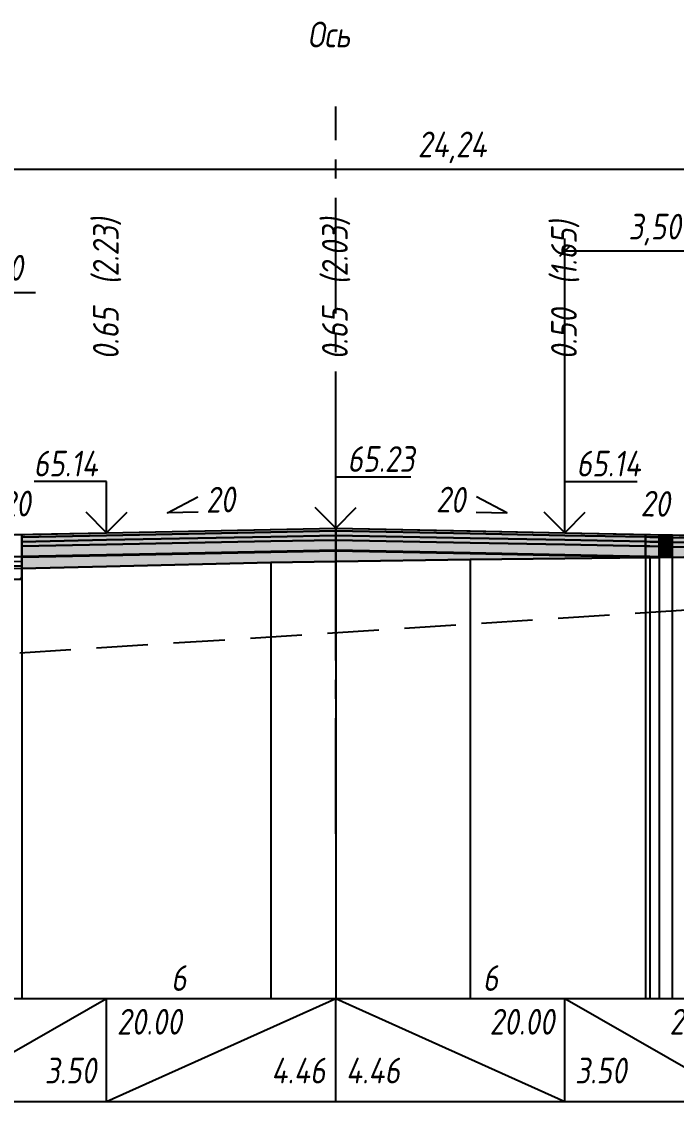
# Model space of a CAD drawing. Extents: x -717 to 1451, y -133302 to 233.
# Drawn here: x -321.9 to -258.2, y -131359.3 to -131254.2 of the extents above; entities that cross this region are included whole.
import ezdxf
from ezdxf.enums import TextEntityAlignment as Align

# ---------------------------------------------------------------- set-up
doc = ezdxf.new("R2010")
doc.units = 0
doc.linetypes.add('осевая2', pattern=[1.125, 0.75, -0.125, 0.125, -0.125])
doc.linetypes.add('штриховая', pattern=[0.75, 0.5, -0.25])
for name, color, linetype in [('Интерполированный поперечник', 2, 'Continuous'), ('Код_514', 1, 'Continuous'), ('Контур_0', 7, 'Continuous'), ('Контур_2521', 7, 'Continuous'), ('Контур_2660', 7, 'Continuous'), ('Контур_400', 7, 'Continuous'), ('Контур_508', 7, 'Continuous'), ('Контур_512', 7, 'Continuous'), ('Контур_513', 7, 'Continuous'), ('Контур_818', 7, 'Continuous'), ('Красный поперечник', 1, 'Continuous'), ('Объём_2501', 7, 'Continuous'), ('Объём_2650', 7, 'Continuous'), ('Объём_2660', 7, 'Continuous'), ('Объём_2753', 7, 'Continuous'), ('Ось', 1, 'осевая2'), ('Откосы', 7, 'Continuous'), ('Отметки покрытия', 7, 'Continuous'), ('Рабочие отметки', 7, 'Continuous'), ('Рабочие отметки доп.', 7, 'Continuous'), ('Слои выравнивания', 7, 'Continuous'), ('Таблица', 7, 'Continuous'), ('Уклоны проезжей части', 7, 'Continuous'), ('Черный поперечник', 3, 'Continuous')]:
    doc.layers.add(name, color=color, linetype=linetype)
for name, color, linetype, true_color in [('Контур_2540', 2, 'Continuous', 0xffff00), ('Контур_2570', 7, 'Continuous', 0x80ff00), ('Контур_2725', 7, 'Continuous', 0x323232), ('Контур_2760', 7, 'Continuous', 0x323232), ('Контур_2761', 7, 'Continuous', 0x323232), ('Контур_2762', 7, 'Continuous', 0x323232), ('Контур_2763', 7, 'Continuous', 0x323232), ('Контур_2764', 7, 'Continuous', 0x323232), ('Контур_2765', 7, 'Continuous', 0x323232), ('Контур_402', 7, 'Continuous', 0xff6464), ('Объём_2500', 7, 'Continuous', 0xc0c0c0), ('Объём_2520', 7, 'Continuous', 0x80ffff), ('Объём_2540', 2, 'Continuous', 0xffff00), ('Объём_2600', 7, 'Continuous', 0x808000), ('Объём_2746', 2, 'Continuous', 0xffff00)]:
    doc.layers.add(name, color=color, linetype=linetype, true_color=true_color)
doc.styles.get("Standard").update_dxf_attribs({"font": 'txt', "height": 2.5})
doc.styles.add('М', font='romand.shx', dxfattribs={"width": 0.8, "oblique": 10, "height": 2.5})
doc.dimstyles.new('ISO-25', dxfattribs={"dimtxt": 2.5, "dimasz": 2.5, "dimexe": 1.25, "dimexo": 0.625, "dimtad": 1, "dimtxsty": 'Standard', "dimcen": 2.5, "dimadec": 0, "dimazin": 0, "dimtfac": 1, "dimtmove": 0, "dimatfit": 3, "dimfxl": 1, "dimarcsym": 0})

# ---------------------------------------------------------------- blocks, each defined once
blk = doc.blocks.new('_Oblique')
at = {"color": 0, "linetype": 'ByBlock', "lineweight": -2}
blk.add_line((-0.5, -0.5), (0.5, 0.5), dxfattribs=at)
blk = doc.blocks.new('*D2788')
at = {"color": 0, "lineweight": -2, "transparency": 16777216}
for p, q in [((-333.65, -131303.79), (-333.65, -131279.32)), ((-331.15, -131303.74), (-331.15, -131279.32)), ((-333.65, -131280.57), (-331.15, -131280.57)), ((-331.15, -131280.57), (-320.56, -131280.57))]:
    blk.add_line(p, q, dxfattribs=at)
at = {"layer": 'Defpoints', "color": 0, "transparency": 16777216}
for p in [(-331.15, -131280.57), (-333.65, -131304.42), (-331.15, -131304.37)]:
    blk.add_point(p, dxfattribs=at)
at = {"color": 0, "lineweight": -2, "transparency": 16777216, "rotation": 180}
blk.add_blockref('_Oblique', (-333.65, -131280.57), dxfattribs=at)
at = {"color": 0, "lineweight": -2, "transparency": 16777216}
blk.add_blockref('_Oblique', (-331.15, -131280.57), dxfattribs=at)
at = {"color": 0, "transparency": 16777216, "insert": (-324.32, -131278.46), "char_height": 2.5, "width": 9.1667, "attachment_point": 5, "style": 'М'}
blk.add_mtext('0,50', dxfattribs=at)
blk = doc.blocks.new('*D2789')
at = {"color": 0, "lineweight": -2, "transparency": 16777216}
for p, q in [((-269.09, -131303.39), (-269.09, -131275.32)), ((-251.59, -131303.74), (-251.59, -131275.32)), ((-251.59, -131276.57), (-269.09, -131276.57))]:
    blk.add_line(p, q, dxfattribs=at)
at = {"layer": 'Defpoints', "color": 0, "transparency": 16777216}
for p in [(-269.09, -131276.57), (-269.09, -131304.02), (-251.59, -131304.37)]:
    blk.add_point(p, dxfattribs=at)
at = {"color": 0, "lineweight": -2, "transparency": 16777216, "rotation": 180}
blk.add_blockref('_Oblique', (-269.09, -131276.57), dxfattribs=at)
at = {"color": 0, "lineweight": -2, "transparency": 16777216}
blk.add_blockref('_Oblique', (-251.59, -131276.57), dxfattribs=at)
at = {"color": 0, "transparency": 16777216, "insert": (-260.34, -131274.46), "char_height": 2.5, "width": 9.5833, "attachment_point": 5, "style": 'М'}
blk.add_mtext('3,50', dxfattribs=at)
blk = doc.blocks.new('*D2792')
at = {"color": 0, "lineweight": -2, "transparency": 16777216}
for p, q in [((-340.65, -131304.07), (-340.65, -131267.32)), ((-219.43, -131304.63), (-219.43, -131267.32)), ((-340.65, -131268.57), (-219.43, -131268.57))]:
    blk.add_line(p, q, dxfattribs=at)
at = {"layer": 'Defpoints', "color": 0, "transparency": 16777216}
for p in [(-219.43, -131268.57), (-340.65, -131304.7), (-219.43, -131305.25)]:
    blk.add_point(p, dxfattribs=at)
at = {"color": 0, "lineweight": -2, "transparency": 16777216, "rotation": 180}
blk.add_blockref('_Oblique', (-340.65, -131268.57), dxfattribs=at)
at = {"color": 0, "lineweight": -2, "transparency": 16777216}
blk.add_blockref('_Oblique', (-219.43, -131268.57), dxfattribs=at)
at = {"color": 0, "transparency": 16777216, "insert": (-280.04, -131266.46), "char_height": 2.5, "width": 12.5, "attachment_point": 5, "style": 'М'}
blk.add_mtext('24,24', dxfattribs=at)

msp = doc.modelspace()

# ---------------------------------------------------------------- hatches: boundary and pattern name
at = {"layer": 'Объём_2600'}
h = msp.add_hatch(dxfattribs=at)
h.set_pattern_fill('ANSI31', color=6, scale=0.4)
h.set_pattern_definition([(45, (-468.8622, 6.7237), (-0.898025612, 0.898025612), [])])
h.paths.add_polyline_path([(-332.05, -131307.563), (-326.783, -131307.341), (-321.898, -131307.419), (-321.898, -131308.473), (-335.497, -131308.881), (-333.497, -131308.527), (-333.497, -131307.777)])
at = {"layer": 'Слои выравнивания'}
for color, points in [(2, [(-321.898, -131304.118), (-313.654, -131303.953), (-297.692, -131303.634), (-291.372, -131303.507), (-291.372, -131303.757), (-297.692, -131303.884), (-313.654, -131304.203), (-321.898, -131304.368)]), (2, [(-291.372, -131303.507), (-278.278, -131303.769), (-269.09, -131303.953), (-261.245, -131304.11), (-261.245, -131304.36), (-269.09, -131304.203), (-278.278, -131304.019), (-291.372, -131303.757)]), (3, [(-321.898, -131304.368), (-313.654, -131304.203), (-297.692, -131303.884), (-291.372, -131303.757), (-291.372, -131304.207), (-297.692, -131304.334), (-313.654, -131304.653), (-321.898, -131304.818)]), (4, [(-321.898, -131304.818), (-313.654, -131304.653), (-297.692, -131304.334), (-291.372, -131304.207), (-291.372, -131304.657), (-297.692, -131304.784), (-313.654, -131305.103), (-321.898, -131305.268)]), (5, [(-321.898, -131305.268), (-313.654, -131305.103), (-297.692, -131304.784), (-291.372, -131304.657), (-291.372, -131305.657), (-297.692, -131305.784), (-313.654, -131306.103), (-321.898, -131306.268)]), (3, [(-291.372, -131303.757), (-278.278, -131304.019), (-269.09, -131304.203), (-261.245, -131304.36), (-261.245, -131304.81), (-269.09, -131304.653), (-278.278, -131304.469), (-291.372, -131304.207)]), (4, [(-291.372, -131304.207), (-278.278, -131304.469), (-269.09, -131304.653), (-261.245, -131304.81), (-261.245, -131305.26), (-269.09, -131305.103), (-278.278, -131304.919), (-291.372, -131304.657)]), (5, [(-291.372, -131304.657), (-278.278, -131304.919), (-269.09, -131305.103), (-261.245, -131305.26), (-261.245, -131306.26), (-269.09, -131306.103), (-278.278, -131305.919), (-291.372, -131305.657)]), (2, [(-261.245, -131304.11), (-260.83, -131304.118), (-259.898, -131304.137), (-259.898, -131304.387), (-260.83, -131304.368), (-261.245, -131304.36)]), (3, [(-261.245, -131304.36), (-260.83, -131304.368), (-259.898, -131304.387), (-259.898, -131304.837), (-260.83, -131304.818), (-261.245, -131304.81)]), (2, [(-259.898, -131304.137), (-258.632, -131304.162), (-258.632, -131304.412), (-259.898, -131304.387)]), (3, [(-259.898, -131304.387), (-258.632, -131304.412), (-258.632, -131304.862), (-259.898, -131304.837)]), (2, [(-258.632, -131304.162), (-251.59, -131304.303), (-240.944, -131304.516), (-240.944, -131304.766), (-251.59, -131304.553), (-258.632, -131304.412)]), (3, [(-258.632, -131304.412), (-251.59, -131304.553), (-240.944, -131304.766), (-240.944, -131305.216), (-251.59, -131305.003), (-258.632, -131304.862)]), (7, [(-321.898, -131306.268), (-313.654, -131306.103), (-297.692, -131305.784), (-291.372, -131305.657), (-291.372, -131305.707), (-297.692, -131305.834), (-313.654, -131306.153), (-321.898, -131306.318)]), (6, [(-321.898, -131306.318), (-313.654, -131306.153), (-297.692, -131305.834), (-291.372, -131305.707), (-291.372, -131306.751), (-297.692, -131306.843), (-313.654, -131307.223), (-321.898, -131307.419)]), (7, [(-291.372, -131305.657), (-278.278, -131305.919), (-269.09, -131306.103), (-261.245, -131306.26), (-261.245, -131306.31), (-269.09, -131306.153), (-278.278, -131305.969), (-291.372, -131305.707)]), (6, [(-291.372, -131305.707), (-278.278, -131305.969), (-269.09, -131306.153), (-261.245, -131306.31), (-261.245, -131306.36), (-269.09, -131306.453), (-278.278, -131306.561), (-291.372, -131306.751)]), (4, [(-261.245, -131304.81), (-260.83, -131304.818), (-259.898, -131304.837), (-259.898, -131305.287), (-260.83, -131305.268), (-261.245, -131305.26)]), (5, [(-261.245, -131305.26), (-260.83, -131305.268), (-259.898, -131305.287), (-259.898, -131306.287), (-260.83, -131306.268), (-261.245, -131306.26)]), (4, [(-259.898, -131304.837), (-258.632, -131304.862), (-258.632, -131305.312), (-259.898, -131305.287)]), (5, [(-259.898, -131305.287), (-258.632, -131305.312), (-258.632, -131306.312), (-259.898, -131306.287)]), (4, [(-258.632, -131304.862), (-251.59, -131305.003), (-240.944, -131305.216), (-240.944, -131305.666), (-251.59, -131305.453), (-258.632, -131305.312)]), (5, [(-258.632, -131305.312), (-251.59, -131305.453), (-240.944, -131305.666), (-240.944, -131306.666), (-251.59, -131306.453), (-258.632, -131306.312)]), (7, [(-261.245, -131306.26), (-260.83, -131306.268), (-259.898, -131306.287), (-259.898, -131306.337), (-260.83, -131306.318), (-261.245, -131306.31)]), (6, [(-261.245, -131306.31), (-260.83, -131306.318), (-259.898, -131306.337), (-259.898, -131306.387), (-260.83, -131306.368), (-261.245, -131306.36)]), (7, [(-259.898, -131306.287), (-258.632, -131306.312), (-258.632, -131306.362), (-259.898, -131306.337)])]:
    msp.add_hatch(color=color, dxfattribs=at).paths.add_polyline_path(points)

# ---------------------------------------------------------------- linework, layer by layer
at = {"layer": 'Интерполированный поперечник', "linetype": 'штриховая', "ltscale": 10, "flags": 128}
msp.add_lwpolyline([(-359.532, -131318.067), (-220.643, -131309.078)], dxfattribs=at)
at = {"layer": 'Код_514'}
for p, q in [((-331.154, -131359.276), (-313.654, -131349.276)), ((-313.654, -131359.276), (-313.654, -131349.276)), ((-313.654, -131359.276), (-291.372, -131349.276)), ((-291.372, -131359.276), (-291.372, -131349.276)), ((-291.372, -131349.276), (-269.09, -131359.276)), ((-269.09, -131359.276), (-269.09, -131349.276)), ((-269.09, -131349.276), (-251.59, -131359.276))]:
    msp.add_line(p, q, dxfattribs=at)
at = {"layer": 'Контур_0', "flags": 128}
for points in [[(-331.154, -131306.453), (-333.654, -131306.503), (-333.654, -131304.353), (-321.898, -131304.118), (-321.898, -131306.268), (-331.154, -131306.453), (-331.154, -131306.453)], [(-335.154, -131306.533), (-321.898, -131306.268), (-321.898, -131307.168), (-336.072, -131307.451), (-335.154, -131306.533), (-335.154, -131306.533)]]:
    msp.add_lwpolyline(points, dxfattribs=at)
at = {"layer": 'Контур_2521', "color": 250, "flags": 128}
msp.add_lwpolyline([(-335.613, -131306.992), (-321.898, -131306.718)], dxfattribs=at)
at = {"layer": 'Контур_2540', "flags": 128}
msp.add_lwpolyline([(-336.072, -131307.451), (-321.898, -131307.168), (-321.898, -131308.473), (-347.569, -131309.243), (-345.154, -131307.633), (-336.072, -131307.451), (-336.072, -131307.451)], dxfattribs=at)
at = {"layer": 'Контур_2570', "flags": 128}
msp.add_lwpolyline([(-326.783, -131307.341), (-321.898, -131307.419), (-297.692, -131306.843), (-291.372, -131306.751), (-278.278, -131306.561), (-260.83, -131306.355), (-240.944, -131305.967), (-234.663, -131305.904), (-225.451, -131306.084), (-225.451, -131306.834), (-221.166, -131309.458), (-220.604, -131309.825), (-220.604, -131309.825), (-211.397, -131309.822), (-210.866, -131309.883), (-203.642, -131313.085)], dxfattribs=at)
at = {"layer": 'Контур_2660', "flags": 128}
msp.add_lwpolyline([(-347.569, -131309.243), (-321.898, -131308.473)], dxfattribs=at)
at = {"layer": 'Контур_2725', "flags": 128}
msp.add_lwpolyline([(-321.898, -131307.419), (-313.654, -131307.223), (-297.692, -131306.843), (-291.372, -131306.751), (-278.278, -131306.561), (-269.09, -131306.453), (-261.245, -131306.36), (-260.83, -131306.368), (-259.898, -131306.387), (-259.898, -131306.337), (-258.632, -131306.362), (-258.632, -131306.312), (-251.59, -131306.453), (-240.944, -131306.666)], dxfattribs=at)
at = {"layer": 'Контур_2760', "flags": 128}
msp.add_lwpolyline([(-321.898, -131304.118), (-313.654, -131303.953), (-297.692, -131303.634), (-291.372, -131303.507), (-278.278, -131303.769), (-269.09, -131303.953), (-261.245, -131304.11), (-260.83, -131304.118), (-259.898, -131304.137), (-258.632, -131304.162), (-251.59, -131304.303), (-240.944, -131304.516)], dxfattribs=at)
at = {"layer": 'Контур_2761', "flags": 128}
msp.add_lwpolyline([(-321.898, -131304.368), (-313.654, -131304.203), (-297.692, -131303.884), (-291.372, -131303.757), (-278.278, -131304.019), (-269.09, -131304.203), (-261.245, -131304.36), (-260.83, -131304.368), (-259.898, -131304.387), (-258.632, -131304.412), (-251.59, -131304.553), (-240.944, -131304.766)], dxfattribs=at)
at = {"layer": 'Контур_2762', "flags": 128}
msp.add_lwpolyline([(-321.898, -131304.818), (-313.654, -131304.653), (-297.692, -131304.334), (-291.372, -131304.207), (-278.278, -131304.469), (-269.09, -131304.653), (-261.245, -131304.81), (-260.83, -131304.818), (-259.898, -131304.837), (-258.632, -131304.862), (-251.59, -131305.003), (-240.944, -131305.216)], dxfattribs=at)
at = {"layer": 'Контур_2763', "flags": 128}
msp.add_lwpolyline([(-321.898, -131305.268), (-313.654, -131305.103), (-297.692, -131304.784), (-291.372, -131304.657), (-278.278, -131304.919), (-269.09, -131305.103), (-261.245, -131305.26), (-260.83, -131305.268), (-259.898, -131305.287), (-258.632, -131305.312), (-251.59, -131305.453), (-240.944, -131305.666)], dxfattribs=at)
at = {"layer": 'Контур_2764', "flags": 128}
msp.add_lwpolyline([(-321.898, -131306.268), (-313.654, -131306.103), (-297.692, -131305.784), (-291.372, -131305.657), (-278.278, -131305.919), (-269.09, -131306.103), (-261.245, -131306.26), (-260.83, -131306.268), (-259.898, -131306.287), (-258.632, -131306.312)], dxfattribs=at)
at = {"layer": 'Контур_2765', "flags": 128}
msp.add_lwpolyline([(-321.898, -131306.318), (-313.654, -131306.153), (-297.692, -131305.834), (-291.372, -131305.707), (-278.278, -131305.969), (-269.09, -131306.153), (-261.245, -131306.31), (-260.83, -131306.318), (-259.898, -131306.337)], dxfattribs=at)
at = {"layer": 'Контур_400', "flags": 128}
for points in [[(-333.654, -131304.353), (-331.154, -131304.303), (-331.154, -131304.303), (-331.154, -131304.303), (-331.154, -131304.303), (-331.154, -131304.303), (-331.154, -131304.303), (-313.654, -131303.953), (-291.372, -131303.507)], [(-291.372, -131303.507), (-269.09, -131303.953), (-251.59, -131304.303), (-251.59, -131304.303), (-251.59, -131304.303), (-251.59, -131304.303), (-234.09, -131304.653), (-234.09, -131304.653), (-231.59, -131304.703)]]:
    msp.add_lwpolyline(points, dxfattribs=at)
at = {"layer": 'Контур_402', "flags": 128}
msp.add_lwpolyline([(-347.569, -131309.243), (-321.898, -131308.473), (-321.898, -131307.419), (-297.692, -131306.843), (-291.372, -131306.751), (-278.278, -131306.561), (-261.245, -131306.36), (-259.898, -131306.387), (-259.898, -131306.337), (-258.632, -131306.362), (-258.632, -131306.312), (-240.944, -131306.666), (-240.944, -131309.07), (-212.32, -131309.929)], dxfattribs=at)
at = {"layer": 'Контур_508', "flags": 128}
msp.add_lwpolyline([(-363.862, -131318.475), (-363.64, -131318.624), (-361.64, -131318.624), (-347.569, -131309.243), (-321.898, -131308.473), (-321.898, -131307.419), (-297.692, -131306.843), (-291.372, -131306.751), (-278.278, -131306.561), (-261.245, -131306.36), (-259.898, -131306.387), (-259.898, -131306.337), (-258.632, -131306.362), (-258.632, -131306.312), (-240.944, -131306.666), (-240.944, -131309.07), (-212.32, -131309.929), (-202.937, -131316.184), (-200.937, -131316.184), (-191.087, -131309.617)], dxfattribs=at)
at = {"layer": 'Контур_512', "flags": 128}
msp.add_lwpolyline([(-363.862, -131318.475), (-363.64, -131318.624), (-361.64, -131318.624), (-347.569, -131309.243), (-321.898, -131308.473)], dxfattribs=at)
at = {"layer": 'Контур_513', "flags": 128}
msp.add_lwpolyline([(-363.862, -131318.475), (-363.64, -131318.624), (-361.64, -131318.624), (-347.569, -131309.243), (-321.898, -131308.473), (-321.898, -131307.419), (-297.692, -131306.843), (-291.372, -131306.751), (-278.278, -131306.561), (-261.245, -131306.36), (-259.898, -131306.387), (-259.898, -131306.337), (-258.632, -131306.362), (-258.632, -131306.312), (-240.944, -131306.666), (-240.944, -131309.07), (-212.32, -131309.929), (-202.937, -131316.184), (-200.937, -131316.184), (-191.087, -131309.617)], dxfattribs=at)
at = {"layer": 'Контур_818', "flags": 128}
msp.add_lwpolyline([(-326.783, -131307.341), (-321.898, -131307.419), (-297.692, -131306.843), (-291.372, -131306.751), (-278.278, -131306.561), (-260.83, -131306.355), (-240.944, -131305.967), (-234.663, -131305.904), (-225.451, -131306.084), (-225.451, -131306.834), (-221.166, -131309.458), (-220.604, -131309.825), (-220.604, -131309.825), (-211.397, -131309.822), (-210.866, -131309.883), (-203.642, -131313.085)], dxfattribs=at)
at = {"layer": 'Красный поперечник'}
for p, q in [((-313.654, -131303.953), (-291.372, -131303.507)), ((-291.372, -131303.507), (-269.09, -131303.953)), ((-331.154, -131304.303), (-313.654, -131303.953)), ((-269.09, -131303.953), (-251.59, -131304.303)), ((-321.898, -131308.473), (-321.898, -131349.276))]:
    msp.add_line(p, q, dxfattribs=at)
at = {"layer": 'Объём_2500', "flags": 128}
msp.add_lwpolyline([(-331.154, -131306.453), (-333.654, -131306.503), (-333.654, -131304.353), (-321.898, -131304.118), (-321.898, -131306.268), (-331.154, -131306.453), (-331.154, -131306.453)], dxfattribs=at)
at = {"layer": 'Объём_2501', "flags": 128}
for points in [[(-333.654, -131304.353), (-331.154, -131304.303), (-331.154, -131304.303), (-331.154, -131304.303), (-331.154, -131304.303), (-331.154, -131304.303), (-331.154, -131304.303), (-313.654, -131303.953), (-291.372, -131303.507)], [(-291.372, -131303.507), (-269.09, -131303.953), (-251.59, -131304.303), (-251.59, -131304.303), (-251.59, -131304.303), (-251.59, -131304.303), (-234.09, -131304.653), (-234.09, -131304.653), (-231.59, -131304.703)]]:
    msp.add_lwpolyline(points, dxfattribs=at)
at = {"layer": 'Объём_2520', "color": 250, "flags": 128}
msp.add_lwpolyline([(-335.154, -131306.533), (-321.898, -131306.268), (-321.898, -131307.168), (-336.072, -131307.451), (-335.154, -131306.533), (-335.154, -131306.533)], dxfattribs=at)
at = {"layer": 'Объём_2540', "flags": 128}
msp.add_lwpolyline([(-336.072, -131307.451), (-321.898, -131307.168), (-321.898, -131308.473), (-347.569, -131309.243), (-345.154, -131307.633), (-336.072, -131307.451), (-336.072, -131307.451)], dxfattribs=at)
at = {"layer": 'Объём_2650', "color": 6, "flags": 128}
msp.add_lwpolyline([(-332.05, -131307.563), (-326.783, -131307.341), (-321.898, -131307.419), (-321.898, -131308.473), (-335.497, -131308.881), (-333.497, -131308.527), (-333.497, -131307.777), (-332.05, -131307.563), (-332.05, -131307.563)], dxfattribs=at)
at = {"layer": 'Объём_2660', "flags": 128}
msp.add_lwpolyline([(-347.569, -131309.243), (-321.898, -131308.473)], dxfattribs=at)
at = {"layer": 'Объём_2746', "flags": 128}
msp.add_lwpolyline([(-321.898, -131308.473), (-335.497, -131308.881), (-333.497, -131308.527), (-333.497, -131307.777), (-332.05, -131307.563), (-326.783, -131307.341), (-321.898, -131307.419), (-321.898, -131308.473), (-321.898, -131308.473)], dxfattribs=at)
at = {"layer": 'Объём_2753', "flags": 128}
msp.add_lwpolyline([(-321.898, -131304.118), (-321.898, -131304.118)], dxfattribs=at)
at = {"layer": 'Ось', "ltscale": 15}
msp.add_line((-291.372, -131333.247), (-291.372, -131262.478), dxfattribs=at)
at = {"layer": 'Откосы', "color": 1, "flags": 128}
for points in [[(-304.739, -131301.963), (-307.738, -131302.023), (-304.769, -131300.464)], [(-277.718, -131301.963), (-274.719, -131302.023), (-277.688, -131300.464)]]:
    msp.add_lwpolyline(points, dxfattribs=at)
at = {"layer": 'Отметки покрытия', "color": 1}
for p, q in [((-313.654, -131298.953), (-320.704, -131298.953)), ((-313.654, -131303.953), (-313.654, -131298.953)), ((-291.372, -131303.507), (-291.372, -131298.507)), ((-291.372, -131298.507), (-284.072, -131298.507)), ((-269.09, -131303.953), (-269.09, -131298.953)), ((-269.09, -131298.953), (-262.04, -131298.953)), ((-291.372, -131303.507), (-293.372, -131301.507)), ((-291.372, -131303.507), (-289.372, -131301.507)), ((-313.654, -131303.953), (-315.654, -131301.953)), ((-313.654, -131303.953), (-311.654, -131301.953)), ((-269.09, -131303.953), (-271.09, -131301.953)), ((-269.09, -131303.953), (-267.09, -131301.953))]:
    msp.add_line(p, q, dxfattribs=at)
at = {"layer": 'Слои выравнивания'}
for p, q in [((-291.372, -131303.507), (-291.372, -131349.276)), ((-321.898, -131304.118), (-321.898, -131349.276)), ((-261.245, -131304.11), (-261.245, -131349.276)), ((-259.898, -131304.137), (-259.898, -131349.276)), ((-259.898, -131304.137), (-259.898, -131349.276)), ((-258.632, -131304.162), (-258.632, -131349.276)), ((-258.632, -131304.162), (-258.632, -131349.276))]:
    msp.add_line(p, q, dxfattribs=at)
at = {"layer": 'Слои выравнивания', "color": 2, "flags": 128}
for points in [[(-321.898, -131304.118), (-313.654, -131303.953), (-297.692, -131303.634), (-291.372, -131303.507), (-291.372, -131303.757), (-297.692, -131303.884), (-313.654, -131304.203), (-321.898, -131304.368)], [(-291.372, -131303.507), (-278.278, -131303.769), (-269.09, -131303.953), (-261.245, -131304.11), (-261.245, -131304.36), (-269.09, -131304.203), (-278.278, -131304.019), (-291.372, -131303.757)], [(-261.245, -131304.11), (-260.83, -131304.118), (-259.898, -131304.137), (-259.898, -131304.387), (-260.83, -131304.368), (-261.245, -131304.36)], [(-259.898, -131304.137), (-259.898, -131304.387)], [(-259.898, -131304.137), (-258.632, -131304.162), (-258.632, -131304.412), (-259.898, -131304.387)], [(-258.632, -131304.162), (-258.632, -131304.412)], [(-258.632, -131304.162), (-251.59, -131304.303), (-240.944, -131304.516), (-240.944, -131304.766), (-251.59, -131304.553), (-258.632, -131304.412)]]:
    msp.add_lwpolyline(points, close=True, dxfattribs=at)
at = {"layer": 'Слои выравнивания', "color": 3, "flags": 128}
for points in [[(-321.898, -131304.368), (-313.654, -131304.203), (-297.692, -131303.884), (-291.372, -131303.757), (-291.372, -131304.207), (-297.692, -131304.334), (-313.654, -131304.653), (-321.898, -131304.818)], [(-291.372, -131303.757), (-278.278, -131304.019), (-269.09, -131304.203), (-261.245, -131304.36), (-261.245, -131304.81), (-269.09, -131304.653), (-278.278, -131304.469), (-291.372, -131304.207)], [(-261.245, -131304.36), (-260.83, -131304.368), (-259.898, -131304.387), (-259.898, -131304.837), (-260.83, -131304.818), (-261.245, -131304.81)], [(-259.898, -131304.387), (-259.898, -131304.837)], [(-259.898, -131304.387), (-258.632, -131304.412), (-258.632, -131304.862), (-259.898, -131304.837)], [(-258.632, -131304.412), (-258.632, -131304.862)], [(-258.632, -131304.412), (-251.59, -131304.553), (-240.944, -131304.766), (-240.944, -131305.216), (-251.59, -131305.003), (-258.632, -131304.862)]]:
    msp.add_lwpolyline(points, close=True, dxfattribs=at)
at = {"layer": 'Слои выравнивания', "color": 4, "flags": 128}
for points in [[(-321.898, -131304.818), (-313.654, -131304.653), (-297.692, -131304.334), (-291.372, -131304.207), (-291.372, -131304.657), (-297.692, -131304.784), (-313.654, -131305.103), (-321.898, -131305.268)], [(-291.372, -131304.207), (-278.278, -131304.469), (-269.09, -131304.653), (-261.245, -131304.81), (-261.245, -131305.26), (-269.09, -131305.103), (-278.278, -131304.919), (-291.372, -131304.657)], [(-261.245, -131304.81), (-260.83, -131304.818), (-259.898, -131304.837), (-259.898, -131305.287), (-260.83, -131305.268), (-261.245, -131305.26)], [(-259.898, -131304.837), (-259.898, -131305.287)], [(-259.898, -131304.837), (-258.632, -131304.862), (-258.632, -131305.312), (-259.898, -131305.287)], [(-258.632, -131304.862), (-258.632, -131305.312)], [(-258.632, -131304.862), (-251.59, -131305.003), (-240.944, -131305.216), (-240.944, -131305.666), (-251.59, -131305.453), (-258.632, -131305.312)]]:
    msp.add_lwpolyline(points, close=True, dxfattribs=at)
at = {"layer": 'Слои выравнивания', "color": 5, "flags": 128}
for points in [[(-321.898, -131305.268), (-313.654, -131305.103), (-297.692, -131304.784), (-291.372, -131304.657), (-291.372, -131305.657), (-297.692, -131305.784), (-313.654, -131306.103), (-321.898, -131306.268)], [(-291.372, -131304.657), (-278.278, -131304.919), (-269.09, -131305.103), (-261.245, -131305.26), (-261.245, -131306.26), (-269.09, -131306.103), (-278.278, -131305.919), (-291.372, -131305.657)], [(-261.245, -131305.26), (-260.83, -131305.268), (-259.898, -131305.287), (-259.898, -131306.287), (-260.83, -131306.268), (-261.245, -131306.26)], [(-259.898, -131305.287), (-259.898, -131306.287)], [(-259.898, -131305.287), (-258.632, -131305.312), (-258.632, -131306.312), (-259.898, -131306.287)], [(-258.632, -131305.312), (-258.632, -131306.312)], [(-258.632, -131305.312), (-251.59, -131305.453), (-240.944, -131305.666), (-240.944, -131306.666), (-251.59, -131306.453), (-258.632, -131306.312)]]:
    msp.add_lwpolyline(points, close=True, dxfattribs=at)
at = {"layer": 'Слои выравнивания', "color": 7, "flags": 128}
for points in [[(-321.898, -131306.268), (-313.654, -131306.103), (-297.692, -131305.784), (-291.372, -131305.657), (-291.372, -131305.707), (-297.692, -131305.834), (-313.654, -131306.153), (-321.898, -131306.318)], [(-291.372, -131305.657), (-278.278, -131305.919), (-269.09, -131306.103), (-261.245, -131306.26), (-261.245, -131306.31), (-269.09, -131306.153), (-278.278, -131305.969), (-291.372, -131305.707)], [(-261.245, -131306.26), (-260.83, -131306.268), (-259.898, -131306.287), (-259.898, -131306.337), (-260.83, -131306.318), (-261.245, -131306.31)], [(-259.898, -131306.287), (-259.898, -131306.337)], [(-259.898, -131306.287), (-258.632, -131306.312), (-258.632, -131306.362), (-259.898, -131306.337)]]:
    msp.add_lwpolyline(points, close=True, dxfattribs=at)
at = {"layer": 'Слои выравнивания', "color": 6, "flags": 128}
for points in [[(-321.898, -131306.318), (-313.654, -131306.153), (-297.692, -131305.834), (-291.372, -131305.707), (-291.372, -131306.751), (-297.692, -131306.843), (-313.654, -131307.223), (-321.898, -131307.419)], [(-291.372, -131305.707), (-278.278, -131305.969), (-269.09, -131306.153), (-261.245, -131306.31), (-261.245, -131306.36), (-269.09, -131306.453), (-278.278, -131306.561), (-291.372, -131306.751)], [(-261.245, -131306.31), (-260.83, -131306.318), (-259.898, -131306.337), (-259.898, -131306.387), (-260.83, -131306.368), (-261.245, -131306.36)]]:
    msp.add_lwpolyline(points, close=True, dxfattribs=at)
at = {"layer": 'Таблица'}
for p, q in [((-388.862, -131349.276), (-166.087, -131349.276)), ((-388.862, -131359.276), (-166.087, -131359.276))]:
    msp.add_line(p, q, dxfattribs=at)
at = {"layer": 'Черный поперечник', "color": 7}
for p, q in [((-291.372, -131306.751), (-291.372, -131349.276)), ((-278.278, -131306.561), (-278.278, -131349.276)), ((-260.83, -131306.355), (-260.83, -131349.276)), ((-321.898, -131307.419), (-321.898, -131349.276)), ((-297.692, -131306.843), (-297.692, -131349.276))]:
    msp.add_line(p, q, dxfattribs=at)
at = {"layer": 'Черный поперечник', "flags": 128}
msp.add_lwpolyline([(-326.783, -131307.341), (-321.898, -131307.419), (-297.692, -131306.843), (-291.372, -131306.751), (-278.278, -131306.561), (-260.83, -131306.355), (-240.944, -131305.967), (-234.663, -131305.904), (-225.451, -131306.084), (-221.166, -131308.708), (-220.604, -131309.075), (-211.397, -131309.072), (-210.866, -131309.133), (-203.642, -131312.335)], dxfattribs=at)

# ---------------------------------------------------------------- texts
at = {"layer": 'Код_514', "style": 'М', "oblique": 10, "width": 0.8}
msp.add_text('20.00', height=2.5, dxfattribs=at).set_placement((-312.654, -131350.276), align=Align.TOP_LEFT)
for p in [(-270.09, -131350.276), (-252.59, -131350.276)]:
    msp.add_text('20.00', height=2.5, dxfattribs=at).set_placement(p, align=Align.TOP_RIGHT)
for s, p in [('3.50', (-314.654, -131358.276)), ('4.46', (-292.372, -131358.276))]:
    msp.add_text(s, height=2.5, dxfattribs=at).set_placement(p, align=Align.BOTTOM_RIGHT)
for s, p in [('4.46', (-290.372, -131358.276)), ('3.50', (-268.09, -131358.276))]:
    msp.add_text(s, height=2.5, dxfattribs=at).set_placement(p, align=Align.BOTTOM_LEFT)
at = {"layer": 'Ось', "ltscale": 15, "style": 'М', "oblique": 10, "width": 0.8}
msp.add_text('Ось ', height=2.5, dxfattribs=at).set_placement((-291.372, -131257.478), align=Align.BOTTOM_CENTER)
at = {"layer": 'Отметки покрытия', "color": 1, "style": 'М', "oblique": 10, "width": 0.8}
msp.add_text('65.14', height=2.5, dxfattribs=at).set_placement((-314.513, -131299.222), align=Align.BOTTOM_RIGHT)
for s, p in [('65.23', (-290.231, -131298.776)), ('65.14', (-267.949, -131299.222))]:
    msp.add_text(s, height=2.5, dxfattribs=at).set_placement(p, align=Align.BOTTOM_LEFT)
at = {"layer": 'Рабочие отметки', "color": 1, "style": 'М', "oblique": 10, "width": 0.8}
for s, p in [('0.65', (-313.732, -131287.103)), ('0.65', (-291.45, -131287.103)), ('0.50', (-269.168, -131287.103))]:
    msp.add_text(s, height=2.5, rotation=90, dxfattribs=at).set_placement(p, align=Align.MIDDLE_LEFT)
at = {"layer": 'Рабочие отметки доп.', "color": 1, "style": 'М', "oblique": 10, "width": 0.8}
for s, p in [('(2.23)', (-313.732, -131279.803)), ('(2.03)', (-291.45, -131279.803)), ('(1.65)', (-269.168, -131279.803))]:
    msp.add_text(s, height=2.5, rotation=90, dxfattribs=at).set_placement(p, align=Align.MIDDLE_LEFT)
at = {"layer": 'Слои выравнивания', "style": 'М', "oblique": 10, "width": 0.8}
for p in [(-306.635, -131349.276), (-276.309, -131349.276)]:
    msp.add_text('6', height=2.5, dxfattribs=at).set_placement(p, align=Align.BOTTOM_CENTER)
at = {"layer": 'Уклоны проезжей части', "color": 1, "style": 'М', "oblique": 10, "width": 0.8}
for rotation, p in [(1.14576, (-322.424, -131303.128)), (1.14576, (-302.533, -131302.73)), (358.85423, (-280.211, -131302.73)), (358.85423, (-260.32, -131303.128))]:
    msp.add_text('20', height=2.5, rotation=rotation, dxfattribs=at).set_placement(p, align=Align.BOTTOM_CENTER)

# ---------------------------------------------------------------- dimensions: what is measured, and where the dimension line sits
at = {"color": 5}
dim = msp.add_linear_dim(base=(-219.429, -131268.5698), p1=(-340.6539, -131304.6954), p2=(-219.429, -131305.2519), angle=180, dimstyle='ISO-25', override={"dimasz": 1, "dimlfac": 0.2, "dimzin": 0, "dimtxsty": 'М', "dimblk1": 'Oblique', "dimblk2": 'Oblique', "dimsah": 1}, dxfattribs=at)
dim.commit()
dim.dimension.update_dxf_attribs({"geometry": '*D2792', "text_midpoint": (-280.0414, -131266.4567)})
dim = msp.add_linear_dim(base=(-269.09, -131276.57), p1=(-251.59, -131304.365), p2=(-269.09, -131304.015), dimstyle='ISO-25', override={"dimasz": 1, "dimlfac": 0.2, "dimzin": 0, "dimtxsty": 'М', "dimblk1": 'Oblique', "dimblk2": 'Oblique', "dimsah": 1}, dxfattribs=at)
dim.commit()
dim.dimension.update_dxf_attribs({"geometry": '*D2789', "text_midpoint": (-260.34, -131274.457)})
dim = msp.add_linear_dim(base=(-331.154, -131280.57), p1=(-333.654, -131304.415), p2=(-331.154, -131304.365), angle=180, dimstyle='ISO-25', override={"dimasz": 1, "dimlfac": 0.2, "dimzin": 0, "dimtxsty": 'М', "dimblk1": 'Oblique', "dimblk2": 'Oblique', "dimsah": 1}, dxfattribs=at)
dim.commit()
dim.dimension.update_dxf_attribs({"geometry": '*D2788', "text_midpoint": (-324.322, -131280.57), "dimtype": 160})

doc.saveas('drawing.dxf')
